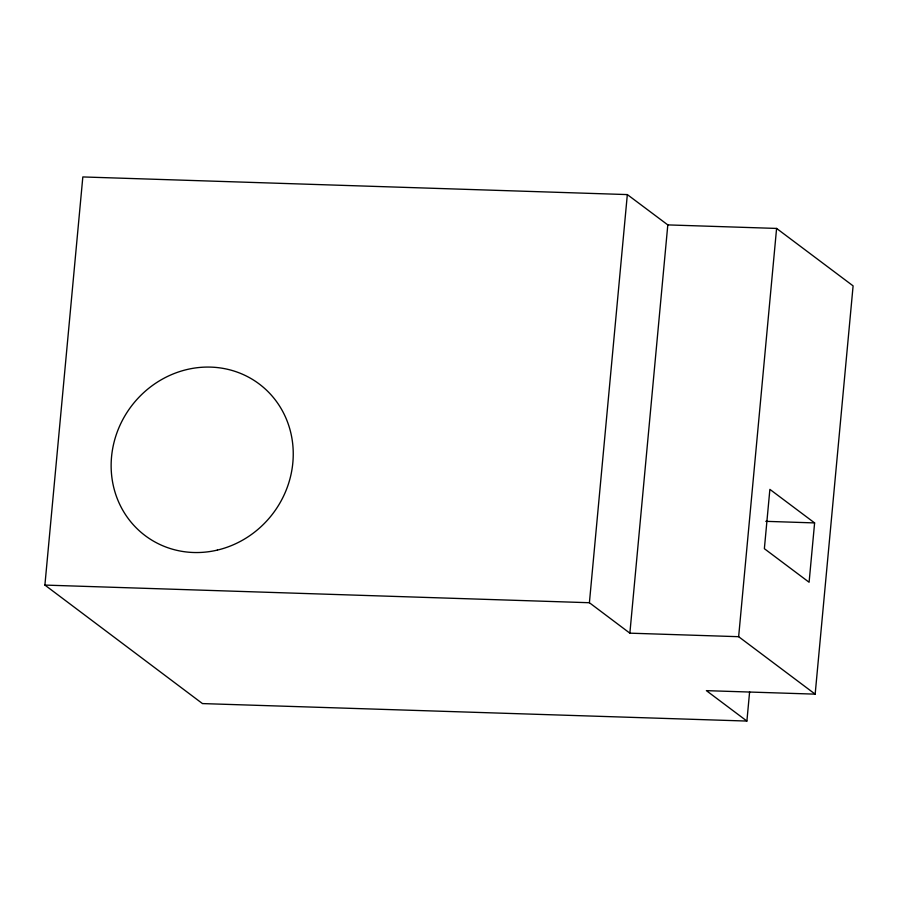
<?xml version="1.0" encoding="UTF-8"?>
<svg xmlns="http://www.w3.org/2000/svg" width="898" height="898" viewBox="0 0 898 898"><rect width="100%" height="100%" fill="white"/><g stroke="black" fill="none" stroke-linecap="round" stroke-linejoin="round"><path stroke-width="1.35" d="M746.9 721.06L202.465 703.583L44.9 585.081L82.829 176.94L627.332 194.585L667.809 224.904L776.59 228.429L853.1 285.878L815.16 694.143L706.389 690.652L746.9 721.06L749.617 691.786M815.16 694.143L738.639 636.693L629.868 633.169L589.402 602.726L627.332 194.585M629.868 633.169L667.809 224.904M738.639 636.693L776.59 228.429M814.609 522.917L809.098 582.252L764.366 548.689L769.878 489.365L814.609 522.917L765.792 521.334M44.9 585.081L589.402 602.726M217.327 550.104A94.874 88.835 -53.1 0 0 272.375 396.332A94.874 88.835 -53.1 0 0 116.863 432.971A94.874 88.835 -53.1 0 0 217.327 550.104"/></g></svg>
